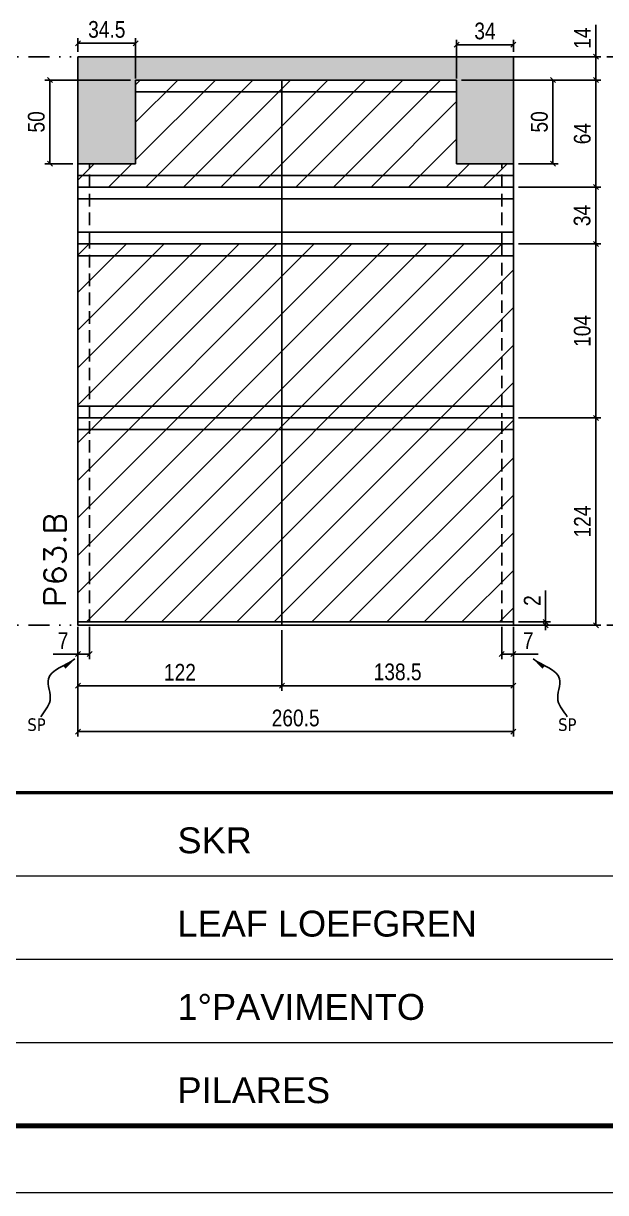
# Model space of a CAD drawing. Extents: x 14400 to 27878, y -21631 to 6985.
# Drawn here: x 16618 to 16967, y 1340 to 2040 of the extents above; entities that cross this region are included whole.
import ezdxf

# ---------------------------------------------------------------- set-up
doc = ezdxf.new("R2010")
doc.units = 0
for name, pattern in [('CONTINUO', [0]), ('DASHED', [0.75, 0.5, -0.25]), ('DIVIDE2', [0.625, 0.25, -0.125, 0, -0.125, 0, -0.125]), ('HIDDEN', [0.375, 0.25, -0.125])]:
    doc.linetypes.add(name, pattern=pattern)
for name, color, linetype in [('COTA', 241, 'Continuous'), ('Nível', 160, 'Continuous'), ('Painéis', 200, 'Continuous'), ('SARR_2.2x7', 40, 'Continuous'), ('Sarrafo de Pressão', 42, 'HIDDEN'), ('texto', 7, 'Continuous')]:
    doc.layers.add(name, color=color, linetype=linetype)
for name, color, linetype, lineweight in [('Folhas', 255, 'Continuous', 9), ('Hachura', 251, 'Continuous', 9), ('SARRAFO DE PRESSAO', 251, 'DASHED', 9), ('Texto Seção', 7, 'Continuous', 15)]:
    doc.layers.add(name, color=color, linetype=linetype, lineweight=lineweight)
doc.styles.add('ARIAL', font='arial.ttf')
doc.styles.add('COTA TECNICA', font='techl___.ttf', dxfattribs={"height": 10})
doc.styles.add('COTA TECNICA-50', font='techl___.ttf', dxfattribs={"height": 10})
doc.styles.add('REGUA-120', font='ROMANS.shx', dxfattribs={"height": 15})
doc.styles.get("Standard").update_dxf_attribs({"font": 'arial.ttf'})
doc.dimstyles.new('COTA PAINEL-50', dxfattribs={"dimtxt": 10, "dimasz": 3, "dimexe": 3, "dimexo": 3, "dimgap": 3, "dimtad": 1, "dimdec": 1, "dimzin": 12, "dimdsep": 46, "dimtxsty": 'COTA TECNICA-50', "dimblk1": 'OBLIQUE', "dimblk2": 'OBLIQUE', "dimsah": 1, "dimcen": 0.9, "dimclrd": 4, "dimclre": 4, "dimclrt": 240, "dimadec": 1, "dimazin": 3, "dimtfac": 1, "dimtdec": 1, "dimtmove": 0, "dimatfit": 3, "dimfxl": 1, "dimtolj": 1, "dimtzin": 12, "dimarcsym": 0})
doc.dimstyles.new('PAINEL', dxfattribs={"dimtxt": 10, "dimasz": 3, "dimexe": 3, "dimexo": 3, "dimgap": 3, "dimtad": 1, "dimdec": 1, "dimzin": 12, "dimdsep": 46, "dimtxsty": 'COTA TECNICA', "dimblk1": 'OBLIQUE', "dimblk2": 'OBLIQUE', "dimsah": 1, "dimcen": 0.9, "dimclrd": 4, "dimclre": 4, "dimclrt": 240, "dimadec": 1, "dimazin": 3, "dimtfac": 1, "dimtdec": 1, "dimtmove": 0, "dimatfit": 3, "dimfxl": 1, "dimtolj": 1, "dimtzin": 12, "dimarcsym": 0})
doc.dimstyles.get("Standard").update_dxf_attribs({"dimtxt": 0.18, "dimasz": 0.18, "dimexe": 0.18, "dimexo": 0.0625, "dimgap": 0.09, "dimtad": 0, "dimtih": 1, "dimtoh": 1, "dimdec": 4, "dimzin": 0, "dimdsep": 46, "dimtxsty": 'Standard', "dimcen": 0.09, "dimadec": 0, "dimazin": 0, "dimtfac": 1, "dimtdec": 4, "dimtofl": 0, "dimtmove": 0, "dimatfit": 3, "dimfxl": 1, "dimtolj": 1, "dimtzin": 0, "dimarcsym": 0})

# ---------------------------------------------------------------- blocks, each defined once
blk = doc.blocks.new('9999999999')
at = {"color": 30, "linetype": 'CONTINUO'}
for p, q in [((98564.56, 34379.64), (99583.98, 34379.64)), ((98564.56, 34329.83), (99487.98, 34329.83)), ((98564.56, 34280.02), (99487.98, 34280.02))]:
    blk.add_line(p, q, dxfattribs=at)
at = {"color": 30, "linetype": 'CONTINUO', "const_width": 2}
blk.add_lwpolyline([(99583.98, 34230.21), (99583.98, 34414.45, 0.414214), (99568.98, 34429.45), (98228.98, 34429.45, 0.414214), (98213.98, 34414.45), (98213.98, 34245.21, 0.414214), (98228.98, 34230.21), (99583.98, 34230.21)], format="xyb", dxfattribs=at)
at = {"layer": 'Folhas'}
blk.add_lwpolyline([(98138.98, 34190.21), (99623.98, 34190.21), (99623.98, 35240.21), (98138.98, 35240.21)], close=True, dxfattribs=at)
at = {"layer": 'Folhas', "color": 30, "const_width": 3}
blk.add_lwpolyline([(98213.98, 34230.21), (99583.98, 34230.21), (99583.98, 35200.21), (98213.98, 35200.21)], close=True, dxfattribs=at)
at = {"color": 7, "linetype": 'Continuous', "ltscale": 5, "style": 'ARIAL'}
for s, height, p in [('SKR', 15.483, (98837.68, 34393.13)), ('LEAF LOEFGREN', 15.4829, (98837.68, 34343.32)), ('1°PAVIMENTO', 15.4829, (98837.68, 34293.51)), ('PILARES', 15.483, (98837.68, 34243.7))]:
    blk.add_text(s, height=height, dxfattribs=at).set_placement(p)
blk = doc.blocks.new('_Oblique')
at = {"color": 0, "linetype": 'ByBlock', "lineweight": -2}
blk.add_line((-0.5, -0.5), (0.5, 0.5), dxfattribs=at)
blk = doc.blocks.new('*D856')
at = {"layer": 'COTA', "color": 4, "lineweight": -2, "transparency": 16777216}
for p, q in [((16651.13, 1678.71), (16651.13, 1613.09)), ((16911.63, 1678.71), (16911.63, 1613.09)), ((16911.63, 1616.09), (16651.13, 1616.09))]:
    blk.add_line(p, q, dxfattribs=at)
at = {"layer": 'Defpoints', "color": 0, "transparency": 16777216}
for p in [(16651.13, 1681.71), (16911.63, 1681.71), (16651.13, 1616.09)]:
    blk.add_point(p, dxfattribs=at)
at = {"layer": 'COTA', "color": 4, "lineweight": -2, "transparency": 16777216, "xscale": 3, "yscale": 3, "zscale": 3, "rotation": 180}
blk.add_blockref('_Oblique', (16651.13, 1616.09), dxfattribs=at)
at = {"layer": 'COTA', "color": 4, "lineweight": -2, "transparency": 16777216, "xscale": 3, "yscale": 3, "zscale": 3}
blk.add_blockref('_Oblique', (16911.63, 1616.09), dxfattribs=at)
at = {"layer": 'COTA', "color": 240, "transparency": 16777216, "insert": (16781.38, 1624.2), "char_height": 10, "attachment_point": 5, "style": 'COTA TECNICA'}
blk.add_mtext('\\A1;260.5', dxfattribs=at)
blk = doc.blocks.new('*D857')
at = {"layer": 'COTA', "color": 4, "lineweight": -2, "transparency": 16777216}
for p, q in [((16904.63, 1678.71), (16904.63, 1659.47)), ((16911.63, 1676.71), (16911.63, 1659.47)), ((16904.63, 1662.47), (16911.63, 1662.47)), ((16911.63, 1662.47), (16926.36, 1662.47))]:
    blk.add_line(p, q, dxfattribs=at)
at = {"layer": 'Defpoints', "color": 0, "transparency": 16777216}
for p in [(16904.63, 1681.71), (16911.63, 1679.71), (16911.63, 1662.47)]:
    blk.add_point(p, dxfattribs=at)
at = {"layer": 'COTA', "color": 4, "lineweight": -2, "transparency": 16777216, "xscale": 3, "yscale": 3, "zscale": 3, "rotation": 180}
blk.add_blockref('_Oblique', (16904.63, 1662.47), dxfattribs=at)
at = {"layer": 'COTA', "color": 4, "lineweight": -2, "transparency": 16777216, "xscale": 3, "yscale": 3, "zscale": 3}
blk.add_blockref('_Oblique', (16911.63, 1662.47), dxfattribs=at)
at = {"layer": 'COTA', "color": 240, "transparency": 16777216, "insert": (16920.49, 1670.54), "char_height": 10, "attachment_point": 5, "style": 'COTA TECNICA-50'}
blk.add_mtext('\\A1;7', dxfattribs=at)
blk = doc.blocks.new('*D858')
at = {"layer": 'COTA', "color": 4, "lineweight": -2, "transparency": 16777216}
for p, q in [((16658.13, 1678.71), (16658.13, 1659.47)), ((16651.13, 1676.71), (16651.13, 1659.47)), ((16651.13, 1662.47), (16636.4, 1662.47)), ((16658.13, 1662.47), (16651.13, 1662.47))]:
    blk.add_line(p, q, dxfattribs=at)
at = {"layer": 'Defpoints', "color": 0, "transparency": 16777216}
for p in [(16651.13, 1679.71), (16658.13, 1681.71), (16651.13, 1662.47)]:
    blk.add_point(p, dxfattribs=at)
at = {"layer": 'COTA', "color": 4, "lineweight": -2, "transparency": 16777216, "xscale": 3, "yscale": 3, "zscale": 3, "rotation": 180}
blk.add_blockref('_Oblique', (16651.13, 1662.47), dxfattribs=at)
at = {"layer": 'COTA', "color": 4, "lineweight": -2, "transparency": 16777216, "xscale": 3, "yscale": 3, "zscale": 3}
blk.add_blockref('_Oblique', (16658.13, 1662.47), dxfattribs=at)
at = {"layer": 'COTA', "color": 240, "transparency": 16777216, "insert": (16642.26, 1670.54), "char_height": 10, "attachment_point": 5, "style": 'COTA TECNICA-50'}
blk.add_mtext('\\A1;7', dxfattribs=at)
blk = doc.blocks.new('*D859')
at = {"layer": 'COTA', "color": 4, "lineweight": -2, "transparency": 16777216}
for p, q in [((16930.89, 1681.71), (16930.89, 1700.51)), ((16914.63, 1681.71), (16933.89, 1681.71)), ((16914.63, 1679.71), (16933.89, 1679.71)), ((16930.89, 1679.71), (16930.89, 1681.71)), ((16930.89, 1679.71), (16930.89, 1676.71))]:
    blk.add_line(p, q, dxfattribs=at)
at = {"layer": 'Defpoints', "color": 0, "transparency": 16777216}
for p in [(16911.63, 1681.71), (16911.63, 1679.71), (16930.89, 1679.71)]:
    blk.add_point(p, dxfattribs=at)
at = {"layer": 'COTA', "color": 4, "lineweight": -2, "transparency": 16777216, "xscale": 3, "yscale": 3, "zscale": 3}
for p, rotation in [((16930.89, 1681.71), 270), ((16930.89, 1679.71), 90)]:
    blk.add_blockref('_Oblique', p, dxfattribs=dict(at, rotation=rotation))
at = {"layer": 'COTA', "color": 240, "transparency": 16777216, "insert": (16922.89, 1694.46), "char_height": 10, "attachment_point": 5, "rotation": 90, "style": 'COTA TECNICA-50'}
blk.add_mtext('\\A1;2', dxfattribs=at)
blk = doc.blocks.new('*D871')
at = {"layer": 'COTA', "color": 4, "linetype": 'ByBlock', "lineweight": -2, "transparency": 16777216}
for p, q in [((16914.63, 1803.71), (16964, 1803.71)), ((16961, 1679.71), (16961, 1803.71)), ((16914.63, 1679.71), (16964, 1679.71))]:
    blk.add_line(p, q, dxfattribs=at)
at = {"layer": 'Defpoints', "color": 0, "linetype": 'ByBlock', "transparency": 16777216}
for p in [(16911.63, 1803.71), (16961, 1803.71), (16911.63, 1679.71)]:
    blk.add_point(p, dxfattribs=at)
at = {"layer": 'COTA', "color": 4, "linetype": 'ByBlock', "lineweight": -2, "transparency": 16777216, "xscale": 3, "yscale": 3, "zscale": 3}
for p, rotation in [((16961, 1803.71), 90), ((16961, 1679.71), 270)]:
    blk.add_blockref('_Oblique', p, dxfattribs=dict(at, rotation=rotation))
at = {"layer": 'COTA', "color": 240, "linetype": 'ByBlock', "transparency": 16777216, "insert": (16952.92, 1741.71), "char_height": 10, "attachment_point": 5, "rotation": 90, "style": 'COTA TECNICA'}
blk.add_mtext('\\A1;124', dxfattribs=at)
blk = doc.blocks.new('*D872')
at = {"layer": 'COTA', "color": 4, "linetype": 'ByBlock', "lineweight": -2, "transparency": 16777216}
for p, q in [((16914.63, 1803.71), (16964, 1803.71)), ((16961, 1679.71), (16961, 1803.71)), ((16914.63, 1679.71), (16964, 1679.71))]:
    blk.add_line(p, q, dxfattribs=at)
at = {"layer": 'Defpoints', "color": 0, "linetype": 'ByBlock', "transparency": 16777216}
for p in [(16911.63, 1803.71), (16961, 1803.71), (16911.63, 1679.71)]:
    blk.add_point(p, dxfattribs=at)
at = {"layer": 'COTA', "color": 4, "linetype": 'ByBlock', "lineweight": -2, "transparency": 16777216, "xscale": 3, "yscale": 3, "zscale": 3}
for p, rotation in [((16961, 1803.71), 90), ((16961, 1679.71), 270)]:
    blk.add_blockref('_Oblique', p, dxfattribs=dict(at, rotation=rotation))
at = {"layer": 'COTA', "color": 240, "linetype": 'ByBlock', "transparency": 16777216, "insert": (16952.92, 1741.71), "char_height": 10, "attachment_point": 5, "rotation": 90, "style": 'COTA TECNICA'}
blk.add_mtext('\\A1;124', dxfattribs=at)
blk = doc.blocks.new('*D873')
at = {"layer": 'COTA', "color": 4, "lineweight": -2, "transparency": 16777216}
for p, q in [((16773.13, 1676.71), (16773.13, 1640.53)), ((16911.63, 1676.71), (16911.63, 1640.53)), ((16773.13, 1643.53), (16911.63, 1643.53))]:
    blk.add_line(p, q, dxfattribs=at)
at = {"layer": 'Defpoints', "color": 0, "transparency": 16777216}
for p in [(16773.13, 1679.71), (16911.63, 1679.71), (16911.63, 1643.53)]:
    blk.add_point(p, dxfattribs=at)
at = {"layer": 'COTA', "color": 4, "lineweight": -2, "transparency": 16777216, "xscale": 3, "yscale": 3, "zscale": 3, "rotation": 180}
blk.add_blockref('_Oblique', (16773.13, 1643.53), dxfattribs=at)
at = {"layer": 'COTA', "color": 4, "lineweight": -2, "transparency": 16777216, "xscale": 3, "yscale": 3, "zscale": 3}
blk.add_blockref('_Oblique', (16911.63, 1643.53), dxfattribs=at)
at = {"layer": 'COTA', "color": 240, "transparency": 16777216, "insert": (16842.38, 1651.77), "char_height": 10, "attachment_point": 5, "style": 'COTA TECNICA'}
blk.add_mtext('\\A1;138.5', dxfattribs=at)
blk = doc.blocks.new('*D874')
at = {"layer": 'COTA', "color": 4, "lineweight": -2, "transparency": 16777216}
for p, q in [((16651.13, 1676.71), (16651.13, 1640.53)), ((16773.13, 1676.71), (16773.13, 1640.53)), ((16651.13, 1643.53), (16773.13, 1643.53))]:
    blk.add_line(p, q, dxfattribs=at)
at = {"layer": 'Defpoints', "color": 0, "transparency": 16777216}
for p in [(16651.13, 1679.71), (16773.13, 1679.71), (16773.13, 1643.53)]:
    blk.add_point(p, dxfattribs=at)
at = {"layer": 'COTA', "color": 4, "lineweight": -2, "transparency": 16777216, "xscale": 3, "yscale": 3, "zscale": 3, "rotation": 180}
blk.add_blockref('_Oblique', (16651.13, 1643.53), dxfattribs=at)
at = {"layer": 'COTA', "color": 4, "lineweight": -2, "transparency": 16777216, "xscale": 3, "yscale": 3, "zscale": 3}
blk.add_blockref('_Oblique', (16773.13, 1643.53), dxfattribs=at)
at = {"layer": 'COTA', "color": 240, "transparency": 16777216, "insert": (16712.13, 1651.59), "char_height": 10, "attachment_point": 5, "style": 'COTA TECNICA'}
blk.add_mtext('\\A1;122', dxfattribs=at)
blk = doc.blocks.new('*D879')
at = {"layer": 'COTA', "color": 4, "lineweight": -2, "transparency": 16777216}
for p, q in [((16880.65, 2005.71), (16964, 2005.71)), ((16961, 1941.71), (16961, 2005.71)), ((16914.63, 1941.71), (16964, 1941.71))]:
    blk.add_line(p, q, dxfattribs=at)
at = {"layer": 'Defpoints', "color": 0, "transparency": 16777216}
for p in [(16877.65, 2005.71), (16961, 2005.71), (16911.63, 1941.71)]:
    blk.add_point(p, dxfattribs=at)
at = {"layer": 'COTA', "color": 4, "lineweight": -2, "transparency": 16777216, "xscale": 3, "yscale": 3, "zscale": 3}
for p, rotation in [((16961, 2005.71), 90), ((16961, 1941.71), 270)]:
    blk.add_blockref('_Oblique', p, dxfattribs=dict(at, rotation=rotation))
at = {"layer": 'COTA', "color": 240, "transparency": 16777216, "insert": (16952.89, 1973.71), "char_height": 10, "attachment_point": 5, "rotation": 90, "style": 'COTA TECNICA'}
blk.add_mtext('\\A1;64', dxfattribs=at)
blk = doc.blocks.new('*D880')
at = {"layer": 'COTA', "color": 4, "lineweight": -2, "transparency": 16777216}
for p, q in [((16961, 2019.71), (16961, 2038.83)), ((16914.63, 2019.71), (16964, 2019.71)), ((16961, 2005.71), (16961, 2019.71)), ((16880.65, 2005.71), (16964, 2005.71))]:
    blk.add_line(p, q, dxfattribs=at)
at = {"layer": 'Defpoints', "color": 0, "transparency": 16777216}
for p in [(16911.63, 2019.71), (16961, 2019.71), (16877.65, 2005.71)]:
    blk.add_point(p, dxfattribs=at)
at = {"layer": 'COTA', "color": 4, "lineweight": -2, "transparency": 16777216, "xscale": 3, "yscale": 3, "zscale": 3}
for p, rotation in [((16961, 2019.71), 90), ((16961, 2005.71), 270)]:
    blk.add_blockref('_Oblique', p, dxfattribs=dict(at, rotation=rotation))
at = {"layer": 'COTA', "color": 240, "transparency": 16777216, "insert": (16952.92, 2030.77), "char_height": 10, "attachment_point": 5, "rotation": 90, "style": 'COTA TECNICA'}
blk.add_mtext('\\A1;14', dxfattribs=at)
blk = doc.blocks.new('*D881')
at = {"layer": 'COTA', "color": 4, "lineweight": -2, "transparency": 16777216}
for p, q in [((16651.13, 2022.71), (16651.13, 2030.75)), ((16685.63, 2027.75), (16651.13, 2027.75)), ((16685.63, 2006.71), (16685.63, 2030.75))]:
    blk.add_line(p, q, dxfattribs=at)
at = {"layer": 'Defpoints', "color": 0, "transparency": 16777216}
for p in [(16651.13, 2027.75), (16651.13, 2019.71), (16685.63, 2003.71)]:
    blk.add_point(p, dxfattribs=at)
at = {"layer": 'COTA', "color": 4, "lineweight": -2, "transparency": 16777216, "xscale": 3, "yscale": 3, "zscale": 3, "rotation": 180}
blk.add_blockref('_Oblique', (16651.13, 2027.75), dxfattribs=at)
at = {"layer": 'COTA', "color": 4, "lineweight": -2, "transparency": 16777216, "xscale": 3, "yscale": 3, "zscale": 3}
blk.add_blockref('_Oblique', (16685.63, 2027.75), dxfattribs=at)
at = {"layer": 'COTA', "color": 240, "transparency": 16777216, "insert": (16668.38, 2035.97), "char_height": 10, "attachment_point": 5, "style": 'COTA TECNICA'}
blk.add_mtext('\\A1;34.5', dxfattribs=at)
blk = doc.blocks.new('*D870')
at = {"layer": 'COTA', "color": 4, "lineweight": -2, "transparency": 16777216}
for p, q in [((16877.65, 2006.71), (16877.65, 2029.81)), ((16911.63, 2022.71), (16911.63, 2029.81)), ((16877.65, 2026.81), (16911.63, 2026.81))]:
    blk.add_line(p, q, dxfattribs=at)
at = {"layer": 'Defpoints', "color": 0, "transparency": 16777216}
for p in [(16911.63, 2026.81), (16911.63, 2019.71), (16877.65, 2003.71)]:
    blk.add_point(p, dxfattribs=at)
at = {"layer": 'COTA', "color": 4, "lineweight": -2, "transparency": 16777216, "xscale": 3, "yscale": 3, "zscale": 3, "rotation": 180}
blk.add_blockref('_Oblique', (16877.65, 2026.81), dxfattribs=at)
at = {"layer": 'COTA', "color": 4, "lineweight": -2, "transparency": 16777216, "xscale": 3, "yscale": 3, "zscale": 3}
blk.add_blockref('_Oblique', (16911.63, 2026.81), dxfattribs=at)
at = {"layer": 'COTA', "color": 240, "transparency": 16777216, "insert": (16894.64, 2035.03), "char_height": 10, "attachment_point": 5, "style": 'COTA TECNICA'}
blk.add_mtext('\\A1;34', dxfattribs=at)
blk = doc.blocks.new('*D888')
at = {"layer": 'COTA', "color": 4, "lineweight": -2, "transparency": 16777216}
for p, q in [((16914.63, 1907.71), (16964, 1907.71)), ((16961, 1907.71), (16961, 1803.71)), ((16914.63, 1803.71), (16964, 1803.71))]:
    blk.add_line(p, q, dxfattribs=at)
at = {"layer": 'Defpoints', "color": 0, "transparency": 16777216}
for p in [(16911.63, 1907.71), (16911.63, 1803.71), (16961, 1803.71)]:
    blk.add_point(p, dxfattribs=at)
at = {"layer": 'COTA', "color": 4, "lineweight": -2, "transparency": 16777216, "xscale": 3, "yscale": 3, "zscale": 3}
for p, rotation in [((16961, 1907.71), 90), ((16961, 1803.71), 270)]:
    blk.add_blockref('_Oblique', p, dxfattribs=dict(at, rotation=rotation))
at = {"layer": 'COTA', "color": 240, "transparency": 16777216, "insert": (16952.89, 1855.71), "char_height": 10, "attachment_point": 5, "rotation": 90, "style": 'COTA TECNICA'}
blk.add_mtext('\\A1;104', dxfattribs=at)
blk = doc.blocks.new('*D889')
at = {"layer": 'COTA', "color": 4, "lineweight": -2, "transparency": 16777216}
for p, q in [((16682.63, 2005.71), (16631.37, 2005.71)), ((16634.37, 2005.71), (16634.37, 1955.71)), ((16648.13, 1955.71), (16631.37, 1955.71))]:
    blk.add_line(p, q, dxfattribs=at)
at = {"layer": 'Defpoints', "color": 0, "transparency": 16777216}
for p in [(16685.63, 2005.71), (16634.37, 1955.71), (16651.13, 1955.71)]:
    blk.add_point(p, dxfattribs=at)
at = {"layer": 'COTA', "color": 4, "lineweight": -2, "transparency": 16777216, "xscale": 3, "yscale": 3, "zscale": 3}
for p, rotation in [((16634.37, 2005.71), 90), ((16634.37, 1955.71), 270)]:
    blk.add_blockref('_Oblique', p, dxfattribs=dict(at, rotation=rotation))
at = {"layer": 'COTA', "color": 240, "transparency": 16777216, "insert": (16626.26, 1980.71), "char_height": 10, "attachment_point": 5, "rotation": 90, "style": 'COTA TECNICA'}
blk.add_mtext('\\A1;50', dxfattribs=at)
blk = doc.blocks.new('*D890')
at = {"layer": 'COTA', "color": 4, "lineweight": -2, "transparency": 16777216}
for p, q in [((16880.65, 2005.71), (16938.33, 2005.71)), ((16935.33, 2005.71), (16935.33, 1955.71)), ((16914.63, 1955.71), (16938.33, 1955.71))]:
    blk.add_line(p, q, dxfattribs=at)
at = {"layer": 'Defpoints', "color": 0, "transparency": 16777216}
for p in [(16877.65, 2005.71), (16911.63, 1955.71), (16935.33, 1955.71)]:
    blk.add_point(p, dxfattribs=at)
at = {"layer": 'COTA', "color": 4, "lineweight": -2, "transparency": 16777216, "xscale": 3, "yscale": 3, "zscale": 3}
for p, rotation in [((16935.33, 2005.71), 90), ((16935.33, 1955.71), 270)]:
    blk.add_blockref('_Oblique', p, dxfattribs=dict(at, rotation=rotation))
at = {"layer": 'COTA', "color": 240, "transparency": 16777216, "insert": (16927.23, 1980.71), "char_height": 10, "attachment_point": 5, "rotation": 90, "style": 'COTA TECNICA'}
blk.add_mtext('\\A1;50', dxfattribs=at)
blk = doc.blocks.new('*D4410')
at = {"layer": 'COTA', "color": 4, "lineweight": -2, "transparency": 16777216}
for p, q in [((16914.63, 1941.71), (16964, 1941.71)), ((16961, 1907.71), (16961, 1941.71)), ((16914.63, 1907.71), (16964, 1907.71))]:
    blk.add_line(p, q, dxfattribs=at)
at = {"layer": 'Defpoints', "color": 0, "transparency": 16777216}
for p in [(16911.63, 1941.71), (16961, 1941.71), (16911.63, 1907.71)]:
    blk.add_point(p, dxfattribs=at)
at = {"layer": 'COTA', "color": 4, "lineweight": -2, "transparency": 16777216, "xscale": 3, "yscale": 3, "zscale": 3}
for p, rotation in [((16961, 1941.71), 90), ((16961, 1907.71), 270)]:
    blk.add_blockref('_Oblique', p, dxfattribs=dict(at, rotation=rotation))
at = {"layer": 'COTA', "color": 240, "transparency": 16777216, "insert": (16952.78, 1924.71), "char_height": 10, "attachment_point": 5, "rotation": 90, "style": 'COTA TECNICA'}
blk.add_mtext('\\A1;34', dxfattribs=at)

msp = doc.modelspace()

# ---------------------------------------------------------------- hatches: boundary and pattern name
at = {"layer": 'COTA'}
h = msp.add_hatch(dxfattribs=at)
h.set_pattern_fill('AR-CONC', color=256, scale=0.03)
h.paths.add_polyline_path([(16685.63, 2005.71), (16877.65, 2005.71), (16877.65, 1955.71), (16911.63, 1955.71), (16911.63, 2019.71), (16651.13, 2019.71), (16651.13, 1955.71), (16685.63, 1955.71)])
at = {"layer": 'Hachura'}
h = msp.add_hatch(dxfattribs=at)
h.set_pattern_fill('ANSI31', color=256, scale=5)
h.paths.add_polyline_path([(16319.12, 2019.71), (16231.12, 2019.71), (16231.12, 1955.71), (16197.12, 1955.71), (16197.12, 1941.71), (16319.12, 1941.71)])
h.paths.add_polyline_path([(16423.12, 2019.71), (16319.12, 2019.71), (16319.12, 1941.71), (16457.62, 1941.71), (16457.62, 1955.71), (16423.12, 1955.71)])
h.paths.add_polyline_path([(16457.62, 1907.71), (16319.12, 1907.71), (16319.12, 1803.71), (16457.62, 1803.71)])
h.paths.add_polyline_path([(16319.12, 1907.71), (16197.12, 1907.71), (16197.12, 1803.71), (16319.12, 1803.71)])
h.paths.add_polyline_path([(16319.12, 1803.71), (16197.12, 1803.71), (16197.12, 1681.71), (16319.12, 1681.71)])
h.paths.add_polyline_path([(16457.62, 1803.71), (16319.12, 1803.71), (16319.12, 1681.71), (16457.62, 1681.71)])
h.paths.add_polyline_path([(16773.13, 1803.71), (16651.13, 1803.71), (16651.13, 1681.71), (16773.13, 1681.71)])
h.paths.add_polyline_path([(16911.63, 1803.71), (16773.13, 1803.71), (16773.13, 1681.71), (16911.63, 1681.71)])
h.paths.add_polyline_path([(16911.63, 1907.71), (16773.13, 1907.71), (16773.13, 1803.71), (16911.63, 1803.71)])
h.paths.add_polyline_path([(16773.13, 1907.71), (16651.13, 1907.71), (16651.13, 1803.71), (16773.13, 1803.71)])
h.paths.add_polyline_path([(16773.13, 2005.71), (16685.63, 2005.71), (16685.63, 1955.71), (16651.13, 1955.71), (16651.13, 1941.71), (16773.13, 1941.71)])
h.paths.add_polyline_path([(16877.65, 2005.71), (16773.13, 2005.71), (16773.13, 1941.71), (16911.63, 1941.71), (16911.63, 1955.71), (16877.65, 1955.71)])

# ---------------------------------------------------------------- linework, layer by layer
at = {"layer": 'COTA'}
for p, q in [((16651.13, 1955.71), (16651.13, 2019.71)), ((16651.13, 2019.71), (16911.63, 2019.71)), ((16911.63, 2019.71), (16911.63, 1955.71))]:
    msp.add_line(p, q, dxfattribs=at)
at = {"layer": 'Nível', "color": 4, "linetype": 'DIVIDE2', "ltscale": 50}
for p, q in [((16086.97, 2019.71), (17456.97, 2019.71)), ((16086.97, 1679.71), (17456.97, 1679.71))]:
    msp.add_line(p, q, dxfattribs=at)
at = {"layer": 'Painéis'}
for p, q in [((16685.63, 2005.71), (16685.63, 1955.71)), ((16685.63, 2005.71), (16877.65, 2005.71)), ((16773.13, 1679.71), (16773.13, 2005.71)), ((16877.65, 1955.71), (16877.65, 2005.71)), ((16651.13, 1955.71), (16651.13, 1681.71)), ((16651.13, 1955.71), (16685.63, 1955.71)), ((16877.65, 1955.71), (16911.63, 1955.71)), ((16911.63, 1681.71), (16911.63, 1955.71)), ((16651.13, 1941.71), (16911.63, 1941.71)), ((16651.13, 1907.71), (16911.63, 1907.71)), ((16651.13, 1803.71), (16911.63, 1803.71))]:
    msp.add_line(p, q, dxfattribs=at)
msp.add_lwpolyline([(16911.63, 1681.71), (16651.13, 1681.71), (16651.13, 1679.71), (16911.63, 1679.71)], close=True, dxfattribs=at)
at = {"layer": 'SARR_2.2x7'}
for p, q in [((16685.63, 1998.71), (16773.13, 1998.71)), ((16773.13, 1998.71), (16877.65, 1998.71)), ((16651.13, 1948.71), (16911.63, 1948.71)), ((16651.13, 1934.71), (16911.63, 1934.71)), ((16651.13, 1914.71), (16911.63, 1914.71)), ((16651.13, 1900.71), (16911.63, 1900.71)), ((16651.13, 1810.71), (16911.63, 1810.71)), ((16651.13, 1796.71), (16911.63, 1796.71))]:
    msp.add_line(p, q, dxfattribs=at)
at = {"layer": 'Sarrafo de Pressão', "ltscale": 30}
for p, q in [((16658.13, 1941.71), (16658.13, 1955.71)), ((16904.63, 1941.71), (16904.63, 1955.71)), ((16658.13, 1907.71), (16658.13, 1941.71)), ((16904.63, 1907.71), (16904.63, 1941.71)), ((16658.13, 1803.71), (16658.13, 1907.71)), ((16904.63, 1907.71), (16904.63, 1803.71)), ((16658.13, 1681.71), (16658.13, 1803.71)), ((16904.63, 1681.71), (16904.63, 1803.71))]:
    msp.add_line(p, q, dxfattribs=at)

# ---------------------------------------------------------------- block references
at = {"layer": 'SARRAFO DE PRESSAO', "color": 6, "linetype": 'ByBlock'}
msp.add_blockref('9999999999', (-82127.01, -32849.78), dxfattribs=at)

# ---------------------------------------------------------------- texts
at = {"layer": 'texto', "color": 0, "char_height": 7.5, "attachment_point": 5}
for insert in [(16626.35, 1620.22), (16943.88, 1620.22)]:
    msp.add_mtext('{\\fTahoma|b0|i0|c0|p34;\\C4;SP}', dxfattribs=dict(at, insert=insert))
at = {"layer": 'Texto Seção', "style": 'REGUA-120', "width": 1.1}
msp.add_text('P63.B', height=13, rotation=90, dxfattribs=at).set_placement((16643.88, 1690.47))

# ---------------------------------------------------------------- dimensions: what is measured, and where the dimension line sits
at = {"layer": 'COTA'}
for base, p1, p2, dimstyle, picture, middle in [((16651.13, 2027.75), (16685.63, 2003.71), (16651.13, 2019.71), 'PAINEL', '*D881', (16668.38, 2035.97)), ((16911.63, 2026.81), (16877.65, 2003.71), (16911.63, 2019.71), 'PAINEL', '*D870', (16894.64, 2035.03)), ((16773.13, 1643.53), (16651.13, 1679.71), (16773.13, 1679.71), 'PAINEL', '*D874', (16712.13, 1651.59)), ((16911.63, 1662.47), (16904.63, 1681.71), (16911.63, 1679.71), 'COTA PAINEL-50', '*D857', (16920.49, 1670.54))]:
    dim = msp.add_linear_dim(base=base, p1=p1, p2=p2, dimstyle=dimstyle, dxfattribs=at)
    dim.commit()
    dim.dimension.update_dxf_attribs({"geometry": picture, "text_midpoint": middle})
for base, p1, p2, angle, dimstyle, picture, middle in [((16961, 2019.71), (16877.65, 2005.71), (16911.63, 2019.71), 90, 'PAINEL', '*D880', (16952.92, 2030.77)), ((16634.37, 1955.71), (16685.63, 2005.71), (16651.13, 1955.71), 90, 'PAINEL', '*D889', (16626.26, 1980.71)), ((16961, 2005.71), (16911.63, 1941.71), (16877.65, 2005.71), 90, 'PAINEL', '*D879', (16952.89, 1973.71)), ((16935.33, 1955.71), (16877.65, 2005.71), (16911.63, 1955.71), 90, 'PAINEL', '*D890', (16927.23, 1980.71)), ((16961, 1941.71), (16911.63, 1907.71), (16911.63, 1941.71), 90, 'PAINEL', '*D4410', (16952.78, 1924.71)), ((16961, 1803.71), (16911.63, 1907.71), (16911.63, 1803.71), 90, 'PAINEL', '*D888', (16952.89, 1855.71)), ((16651.13, 1662.47), (16658.13, 1681.71), (16651.13, 1679.71), 180, 'COTA PAINEL-50', '*D858', (16642.26, 1670.54))]:
    dim = msp.add_linear_dim(base=base, p1=p1, p2=p2, angle=angle, dimstyle=dimstyle, dxfattribs=at)
    dim.commit()
    dim.dimension.update_dxf_attribs({"geometry": picture, "text_midpoint": middle})
at = {"layer": 'COTA', "linetype": 'ByBlock'}
for picture in ['*D871', '*D872']:
    dim = msp.add_aligned_dim(p1=(16911.63, 1679.71), p2=(16911.63, 1803.71), distance=-49.37, dimstyle='PAINEL', dxfattribs=at)
    dim.commit()
    dim.dimension.update_dxf_attribs({"geometry": picture, "text_midpoint": (16952.92, 1741.71)})
at = {"layer": 'COTA'}
dim = msp.add_linear_dim(base=(16930.89, 1679.71), p1=(16911.63, 1681.71), p2=(16911.63, 1679.71), angle=90, dimstyle='COTA PAINEL-50', dxfattribs=at)
dim.commit()
dim.dimension.update_dxf_attribs({"geometry": '*D859', "text_midpoint": (16930.89, 1694.46), "dimtype": 160})
dim = msp.add_linear_dim(base=(16651.13, 1616.09), p1=(16911.63, 1681.71), p2=(16651.13, 1681.71), angle=180, dimstyle='PAINEL', override={"dimarcsym": 2}, dxfattribs=at)
dim.commit()
dim.dimension.update_dxf_attribs({"geometry": '*D856', "text_midpoint": (16781.38, 1624.2)})
dim = msp.add_linear_dim(base=(16911.63, 1643.53), p1=(16773.13, 1679.71), p2=(16911.63, 1679.71), dimstyle='PAINEL', override={"dimtmove": 1}, dxfattribs=at)
dim.commit()
dim.dimension.update_dxf_attribs({"geometry": '*D873', "text_midpoint": (16842.38, 1651.77)})

# ---------------------------------------------------------------- leaders
at = {"layer": 'COTA', "path_type": 1}
for points in [[(16649.3, 1659.53), (16633.52, 1647.69), (16634.44, 1634.69), (16628.89, 1624.91)], [(16923.46, 1659.53), (16939.24, 1647.69), (16938.32, 1634.69), (16943.87, 1624.91)]]:
    msp.add_leader(points, dimstyle='Standard', override={"dimasz": 8}, dxfattribs=at)

doc.saveas('drawing.dxf')
